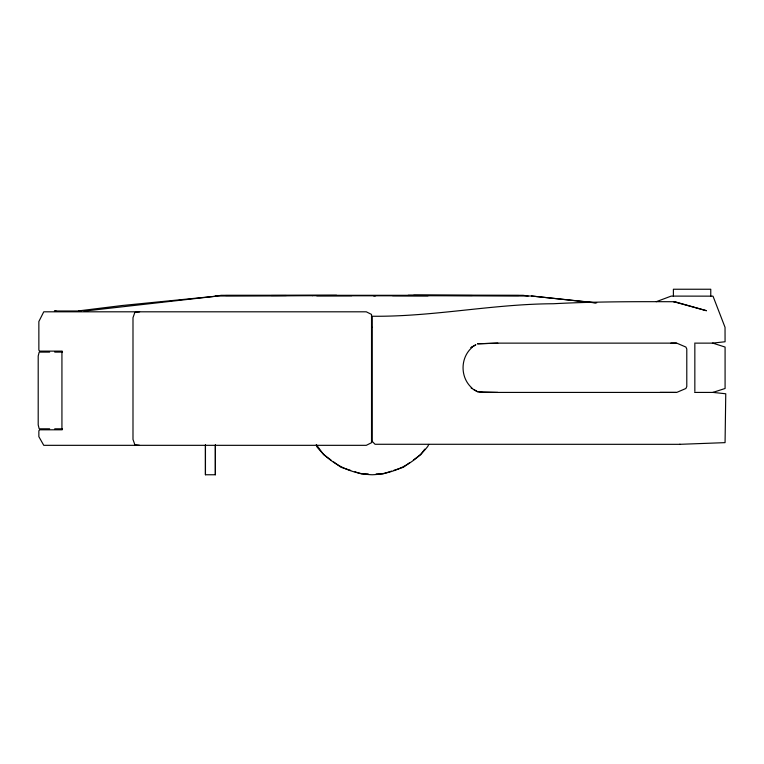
<?xml version="1.0" encoding="UTF-8"?>
<svg xmlns="http://www.w3.org/2000/svg" width="764" height="764" viewBox="0 0 764 764"><rect width="100%" height="100%" fill="white"/><g stroke="black" fill="none" stroke-linecap="round" stroke-linejoin="round"><path stroke-width="1.15" d="M205.44 474.759L205.44 444.973L205.44 474.759L215.352 474.759L215.352 444.973L215.352 474.759M372.173 327.441L372.183 316.239C432.825 316.945 492.57 303.996 553.231 303.747C593.704 301.589 634.235 301.589 674.755 301.723L706.499 310.719L673.514 301.675L675.672 301.742M710.759 296.298L710.768 289.241L673.39 289.241L673.399 296.298M428.776 444.428L427.744 446.443C414.308 463.652 394.004 474.005 372.183 474.759C350.361 474.005 330.048 463.652 316.611 446.443M424.736 449.156L420.754 454.637L413.429 459.957M471.942 347.534C460.1 357.982 460.1 377.569 471.951 388.017M409.771 462.621L403.363 467.272L393.68 470.423M471.149 347.524L475.781 344.851M471.025 347.524L475.676 344.86M656.295 301.684L671.164 296.107L713.003 296.155L725.036 327.336L725.074 341.756L712.42 343.132M391.531 471.121L382.926 473.909L376.136 473.909M712.841 392.419L725.084 388.494L725.084 347.057L712.841 343.132L694.619 343.132M215.228 296.184L221.283 295.305L523.073 295.305L528.115 296.031M78.73 310.881L122.335 305.495L216.718 296.126M139.631 311.808L134.836 312.466L132.993 317.7L132.993 439.434L134.836 444.667L139.525 445.326M373.816 296.012L375.687 295.783M84.155 311.11L217.902 296.012L312.466 295.706M679.588 444.333L725.065 442.642L725.762 393.775L713.099 392.419L694.619 392.419M477.529 343.8L497.67 343.132L676.723 343.132L685.891 347.057L686.788 349.014L686.788 386.527L685.891 388.494L676.723 392.419L483.249 392.419L478.646 391.884M477.643 343.79L497.832 343.132M271.296 295.525L336.599 295.305M670.916 343.132L676.35 343.112M312.466 295.706L351.841 295.649M225.657 295.525L286.357 295.525M518.651 295.525L408.148 295.305M316.745 295.783L428.06 295.783M80.994 310.996L54.397 310.996L56.708 311.33M62.218 351.125L39.843 351.125L38.859 350.141L38.859 321.529L43.758 311.808L366.29 311.808L371.524 314.424L371.524 442.709L366.29 445.326L43.758 445.326L38.859 436.664L38.859 430.781L39.843 429.798L62.218 429.798M49.641 352.099L39.184 352.099L38.2 356.024L38.2 424.889L39.184 428.814L49.641 428.814M54.721 352.099L62.514 352.099M660.029 392.419L676.35 392.438M54.721 428.814L62.514 428.814M680.199 444.333L375.057 444.276L372.173 441.372M368.219 473.909L361.439 473.909L354.983 471.818M392.515 295.649L531.524 296.012L596.713 302.878M413.696 295.305L472.267 295.525M497.832 392.419L477.643 391.76L471.149 388.026M531.524 296.012L595.433 302.897M350.676 470.423L340.992 467.272L333.677 461.953M473.804 389.621L477.5 391.751M330.927 459.957L323.611 454.637L316.296 444.572M694.839 344.172L694.839 391.369M372.173 327.345L372.183 441.726M61.932 351.411L61.932 429.511"/></g></svg>
